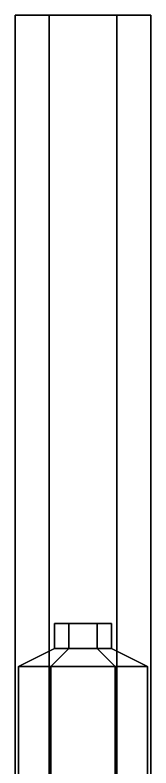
# Model space of a CAD drawing. Extents: x -1.02 to 1.02, y -3.58 to 2.59.
# Drawn here: x -0.095 to 0.095, y 1.538 to 2.59 of the extents above; entities that cross this region are included whole.
import ezdxf

# ---------------------------------------------------------------- set-up
doc = ezdxf.new("R2010")
doc.units = 0
doc.layers.add('BARREL', color=1, linetype='CONTINUOUS')
doc.layers.add('SLEEVE', color=5, linetype='CONTINUOUS')

msp = doc.modelspace()

# ---------------------------------------------------------------- linework, layer by layer
at = {"layer": 'BARREL'}
for points in [[(-0.0475, 2.59, 1.3873), (-0.095, 2.59, 1.305), (-0.095, 1.265, 1.305), (-0.0475, 1.265, 1.3873)], [(-0.095, 2.59, 1.305), (-0.0475, 2.59, 1.2227), (-0.0475, 1.265, 1.2227), (-0.095, 1.265, 1.305)], [(0.095, 2.59, 1.305), (-0.095, 2.59, 1.305), (-0.0475, 2.59, 1.3873), (0.0475, 2.59, 1.3873)], [(0.0475, 2.59, 1.2227), (-0.0475, 2.59, 1.2227), (-0.095, 2.59, 1.305), (0.095, 2.59, 1.305)], [(0.0475, 2.59, 1.3873), (-0.0475, 2.59, 1.3873), (-0.0475, 1.265, 1.3873), (0.0475, 1.265, 1.3873)], [(-0.0475, 2.59, 1.2227), (0.0475, 2.59, 1.2227), (0.0475, 1.265, 1.2227), (-0.0475, 1.265, 1.2227)], [(0.095, 2.59, 1.305), (0.0475, 2.59, 1.3873), (0.0475, 1.265, 1.3873), (0.095, 1.265, 1.305)], [(0.0475, 2.59, 1.2227), (0.095, 2.59, 1.305), (0.095, 1.265, 1.305), (0.0475, 1.265, 1.2227)]]:
    msp.add_3dface(points, dxfattribs=at)
at = {"layer": 'SLEEVE'}
for points in [[(-0.02, 1.74, 1.1196), (-0.04, 1.74, 1.085), (-0.04, 1.705, 1.085), (-0.02, 1.705, 1.1196)], [(-0.04, 1.74, 1.085), (-0.02, 1.74, 1.0504), (-0.02, 1.705, 1.0504), (-0.04, 1.705, 1.085)], [(0.04, 1.74, 1.085), (-0.04, 1.74, 1.085), (-0.02, 1.74, 1.1196), (0.02, 1.74, 1.1196)], [(0.02, 1.74, 1.0504), (-0.02, 1.74, 1.0504), (-0.04, 1.74, 1.085), (0.04, 1.74, 1.085)], [(0.02, 1.74, 1.1196), (-0.02, 1.74, 1.1196), (-0.02, 1.705, 1.1196), (0.02, 1.705, 1.1196)], [(-0.02, 1.74, 1.0504), (0.02, 1.74, 1.0504), (0.02, 1.705, 1.0504), (-0.02, 1.705, 1.0504)], [(0.04, 1.74, 1.085), (0.02, 1.74, 1.1196), (0.02, 1.705, 1.1196), (0.04, 1.705, 1.085)], [(0.02, 1.74, 1.0504), (0.04, 1.74, 1.085), (0.04, 1.705, 1.085), (0.02, 1.705, 1.0504)], [(-0.045, 1.68, 1.0071), (-0.09, 1.68, 1.085), (-0.04, 1.705, 1.085), (-0.02, 1.705, 1.0504)], [(-0.09, 1.68, 1.085), (-0.045, 1.68, 1.1629), (-0.02, 1.705, 1.1196), (-0.04, 1.705, 1.085)], [(0.045, 1.68, 1.0071), (-0.045, 1.68, 1.0071), (-0.02, 1.705, 1.0504), (0.02, 1.705, 1.0504)], [(-0.045, 1.68, 1.1629), (0.045, 1.68, 1.1629), (0.02, 1.705, 1.1196), (-0.02, 1.705, 1.1196)], [(0.09, 1.68, 1.085), (0.045, 1.68, 1.0071), (0.02, 1.705, 1.0504), (0.04, 1.705, 1.085)], [(0.045, 1.68, 1.1629), (0.09, 1.68, 1.085), (0.04, 1.705, 1.085), (0.02, 1.705, 1.1196)], [(-0.045, 1.68, 1.1629), (-0.09, 1.68, 1.085), (-0.09, 0.725, 1.085), (-0.045, 0.725, 1.1629)], [(-0.09, 1.68, 1.085), (-0.045, 1.68, 1.0071), (-0.045, 0.725, 1.0071), (-0.09, 0.725, 1.085)], [(0.045, 1.68, 1.1629), (-0.045, 1.68, 1.1629), (-0.045, 0.725, 1.1629), (0.045, 0.725, 1.1629)], [(-0.045, 1.68, 1.0071), (0.045, 1.68, 1.0071), (0.045, 0.725, 1.0071), (-0.045, 0.725, 1.0071)], [(0.09, 1.68, 1.085), (0.045, 1.68, 1.1629), (0.045, 0.725, 1.1629), (0.09, 0.725, 1.085)], [(0.045, 1.68, 1.0071), (0.09, 1.68, 1.085), (0.09, 0.725, 1.085), (0.045, 0.725, 1.0071)]]:
    msp.add_3dface(points, dxfattribs=at)

doc.saveas('drawing.dxf')
